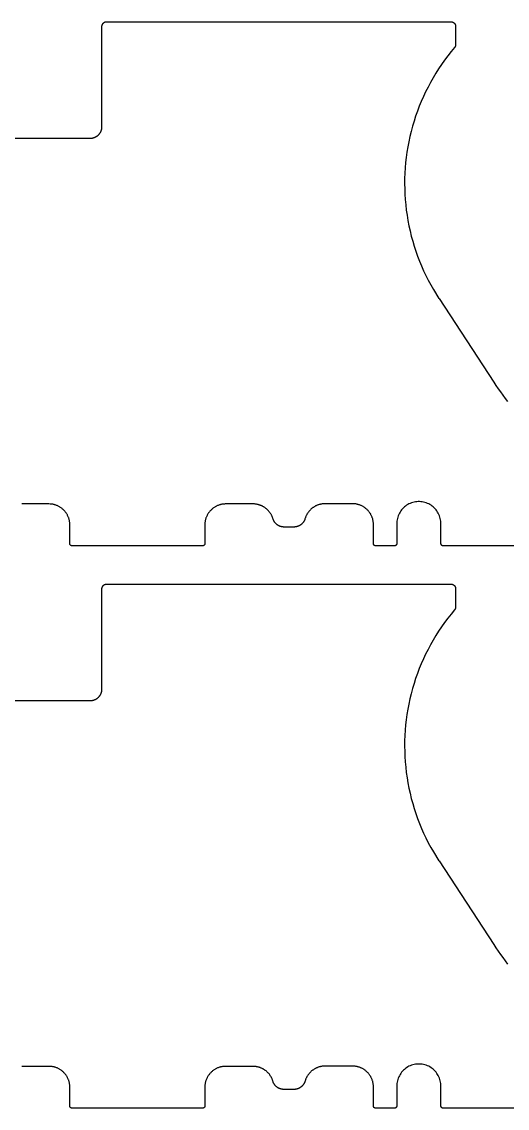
# Model space of a CAD drawing. Extents: x 15 to 3256, y 15 to 486.
# Drawn here: x 995.1 to 1203.8, y 19.3 to 485.7 of the extents above; entities that cross this region are included whole.
import ezdxf

# ---------------------------------------------------------------- set-up
doc = ezdxf.new("R2010")
doc.units = 0

msp = doc.modelspace()

# ---------------------------------------------------------------- linework, layer by layer
at = {"layer": 'Layer 0', "color": 1}
for p, q in [((1031.599976, 485.700012), (1179.599976, 485.700012)), ((1029.599976, 440.700012), (1029.599976, 483.700012)), ((1181.599976, 483.700012), (1181.599976, 475.899994)), ((982.600037, 435.700012), (1024.599976, 435.700012)), ((1174.5, 366.899994), (1198, 331)), ((1006.799988, 278.700012), (995.100037, 278.700012)), ((1094.5, 278.700012), (1082.800049, 278.700012)), ((1137.300049, 278.800018), (1125.599976, 278.800018)), ((1015.799988, 261.700012), (1015.799988, 269.700012)), ((1073.800049, 269.700012), (1073.800049, 261.700012)), ((1112.099976, 268.800018), (1107.800049, 268.800018)), ((1146.300049, 261.700012), (1146.300049, 269.800018)), ((1156.300049, 270.200012), (1156.300049, 261.700012)), ((1175.300049, 261.700012), (1175.300049, 270.200012)), ((1072.800049, 260.700012), (1016.799988, 260.700012)), ((1155.300049, 260.700012), (1147.300049, 260.700012)), ((1262.800049, 260.700012), (1176.300049, 260.700012)), ((1031.599976, 244.300003), (1179.599976, 244.300003)), ((1029.599976, 199.300003), (1029.599976, 242.300003)), ((1181.599976, 242.300003), (1181.599976, 234.5)), ((982.600037, 194.300003), (1024.599976, 194.300003)), ((1174.5, 125.5), (1198, 89.599998)), ((1137.300049, 37.400002), (1125.599976, 37.400002)), ((1006.799988, 37.299999), (995.100037, 37.299999)), ((1094.5, 37.299999), (1082.800049, 37.299999)), ((1015.799988, 20.300001), (1015.799988, 28.300001)), ((1073.800049, 28.300001), (1073.800049, 20.300001)), ((1146.300049, 20.300001), (1146.300049, 28.4)), ((1156.300049, 28.800001), (1156.300049, 20.300001)), ((1175.300049, 20.300001), (1175.300049, 28.800001)), ((1112.099976, 27.4), (1107.800049, 27.4)), ((1072.800049, 19.300001), (1016.799988, 19.300001)), ((1155.300049, 19.300001), (1147.300049, 19.300001)), ((1262.800049, 19.300001), (1176.300049, 19.300001))]:
    msp.add_line(p, q, dxfattribs=at)
for points in [[(1029.599976, 483.700012), (1029.600952, 483.761597), (1029.60376, 483.82312), (1029.608521, 483.884552), (1029.615112, 483.945801), (1029.623657, 484.006805), (1029.634033, 484.067505), (1029.64624, 484.127869), (1029.6604, 484.187836), (1029.67627, 484.247345), (1029.694092, 484.306305), (1029.713623, 484.364716), (1029.734985, 484.422485), (1029.758179, 484.479584), (1029.783081, 484.535919), (1029.809692, 484.591492), (1029.837891, 484.64621), (1029.86792, 484.700012), (1029.899536, 484.752869), (1029.932739, 484.804749), (1029.967529, 484.85556), (1030.003906, 484.905273), (1030.04187, 484.953857), (1030.081177, 485.001251), (1030.121948, 485.047394), (1030.164185, 485.092285), (1030.207764, 485.135834), (1030.252563, 485.17804), (1030.298706, 485.218811), (1030.346069, 485.258179), (1030.394653, 485.296051), (1030.444458, 485.332397), (1030.495239, 485.367218), (1030.547119, 485.400452), (1030.599976, 485.432068), (1030.653809, 485.462036), (1030.708496, 485.490326), (1030.764038, 485.516937), (1030.820435, 485.541809), (1030.877441, 485.564941), (1030.935303, 485.586334), (1030.993652, 485.605896), (1031.052612, 485.623657), (1031.112183, 485.639618), (1031.172119, 485.653717), (1031.232422, 485.665955), (1031.293213, 485.676331), (1031.354248, 485.684845), (1031.415405, 485.691467), (1031.476807, 485.696228), (1031.599976, 485.700012)], [(1179.599976, 485.700012), (1179.661499, 485.699066), (1179.723022, 485.696228), (1179.784424, 485.691498), (1179.845581, 485.684875), (1179.906616, 485.676361), (1179.967285, 485.666016), (1180.027588, 485.653778), (1180.087524, 485.639679), (1180.146973, 485.623749), (1180.205933, 485.606018), (1180.264282, 485.586456), (1180.322021, 485.565125), (1180.379028, 485.542023), (1180.435425, 485.517181), (1180.490967, 485.490601), (1180.545654, 485.462341), (1180.599365, 485.432404), (1180.652222, 485.400818), (1180.704102, 485.367645), (1180.754883, 485.332855), (1180.804565, 485.296539), (1180.853149, 485.258728), (1180.900513, 485.219421), (1180.946655, 485.17868), (1180.991577, 485.136536), (1181.035034, 485.093018), (1181.077271, 485.048187), (1181.118042, 485.002075), (1181.157471, 484.954742), (1181.195313, 484.906219), (1181.231689, 484.856567), (1181.266479, 484.805786), (1181.299683, 484.753998), (1181.331299, 484.701172), (1181.361328, 484.64743), (1181.389648, 484.592773), (1181.41626, 484.537262), (1181.441162, 484.480957), (1181.464355, 484.42392), (1181.485718, 484.366211), (1181.505371, 484.307861), (1181.523193, 484.248932), (1181.539185, 484.189484), (1181.553345, 484.129578), (1181.565552, 484.069244), (1181.57605, 484.008575), (1181.584595, 483.947632), (1181.591309, 483.886444), (1181.596069, 483.825073), (1181.599976, 483.702026)], [(1181.599976, 475.902008), (1181.599854, 475.873962), (1181.599243, 475.845917), (1181.598267, 475.817902), (1181.596924, 475.789886), (1181.595215, 475.761902), (1181.593018, 475.733948), (1181.590576, 475.705994), (1181.587646, 475.678131), (1181.584351, 475.650269), (1181.580566, 475.622467), (1181.576538, 475.594727), (1181.572021, 475.567047), (1181.567261, 475.539429), (1181.562012, 475.511871), (1181.556274, 475.484406), (1181.550293, 475.457001), (1181.543945, 475.429718), (1181.537109, 475.402496), (1181.529907, 475.375397), (1181.522461, 475.348389), (1181.514526, 475.321472), (1181.506226, 475.294678), (1181.497559, 475.268036), (1181.488403, 475.241486), (1181.479004, 475.215057), (1181.469238, 475.188782), (1181.459106, 475.162659), (1181.448608, 475.136658), (1181.437744, 475.110809), (1181.426392, 475.085114), (1181.414795, 475.059601), (1181.402832, 475.03421), (1181.390503, 475.009033), (1181.37793, 474.984009), (1181.364868, 474.959167), (1181.351563, 474.934509), (1181.337769, 474.910065), (1181.32373, 474.885773), (1181.309326, 474.861725), (1181.294678, 474.83786), (1181.279541, 474.814209), (1181.26416, 474.790741), (1181.248413, 474.767517), (1181.232422, 474.744537), (1181.216064, 474.721741), (1181.199341, 474.699188), (1181.182373, 474.67691), (1181.165039, 474.654816), (1181.147461, 474.632996), (1181.111328, 474.590118)], [(1181.099976, 474.600037), (1179.652344, 472.852386), (1178.249146, 471.068817), (1176.891357, 469.250427), (1175.579834, 467.398407), (1174.315308, 465.513916), (1173.098877, 463.598145), (1171.93103, 461.652313), (1170.8125, 459.677673), (1169.744263, 457.675476), (1168.726685, 455.646973), (1167.760742, 453.593475), (1166.84668, 451.516296), (1165.985352, 449.416718), (1165.177246, 447.296112), (1164.422852, 445.155792), (1163.722534, 442.997131), (1163.077026, 440.821533), (1162.48645, 438.630341), (1161.951294, 436.424957), (1161.471924, 434.206787), (1161.048584, 431.977234), (1160.681519, 429.737732), (1160.371094, 427.489685), (1160.117432, 425.234497), (1159.920776, 422.973663), (1159.781006, 420.708588), (1159.698486, 418.440704), (1159.673096, 416.171478), (1159.704956, 413.902313), (1159.793945, 411.634674), (1159.940186, 409.369995), (1160.143311, 407.109741), (1160.403442, 404.855316), (1160.720337, 402.608154), (1161.093628, 400.36972), (1161.523315, 398.141388), (1162.009033, 395.924591), (1162.550537, 393.720734), (1163.147339, 391.531219), (1163.799194, 389.357483), (1164.505493, 387.200836), (1165.266113, 385.062683), (1166.080322, 382.944397), (1166.947632, 380.84729), (1167.867554, 378.772705), (1168.839355, 376.721985), (1169.862671, 374.696381), (1170.936768, 372.697235), (1172.060791, 370.7258), (1174.456055, 366.871155)], [(1024.599976, 435.700012), (1024.754028, 435.702393), (1024.907959, 435.709503), (1025.061646, 435.721375), (1025.214844, 435.737946), (1025.367432, 435.759247), (1025.519287, 435.785248), (1025.670288, 435.815918), (1025.820313, 435.851227), (1025.969116, 435.891113), (1026.116699, 435.935608), (1026.262695, 435.984589), (1026.407227, 436.038086), (1026.550049, 436.095978), (1026.69104, 436.158264), (1026.829956, 436.224854), (1026.966797, 436.295685), (1027.10144, 436.370728), (1027.233643, 436.44986), (1027.363281, 436.53302), (1027.490479, 436.620148), (1027.614746, 436.711182), (1027.736206, 436.805969), (1027.854736, 436.904449), (1027.970215, 437.006561), (1028.082397, 437.112152), (1028.191284, 437.221161), (1028.296753, 437.333496), (1028.398804, 437.449005), (1028.497192, 437.567596), (1028.591797, 437.689178), (1028.682739, 437.813629), (1028.769653, 437.940796), (1028.852783, 438.070587), (1028.931763, 438.202911), (1029.006592, 438.337555), (1029.077393, 438.474487), (1029.143799, 438.613495), (1029.205933, 438.754517), (1029.263672, 438.897369), (1029.317017, 439.041931), (1029.365845, 439.18808), (1029.410156, 439.335663), (1029.449951, 439.484528), (1029.485107, 439.634552), (1029.515625, 439.785614), (1029.541504, 439.9375), (1029.562622, 440.090149), (1029.579102, 440.243347), (1029.590698, 440.397003), (1029.599976, 440.705017)], [(1198, 331), (1198.94812, 329.576538), (1199.912231, 328.163788), (1200.891968, 326.761871), (1201.887329, 325.371033), (1202.898193, 323.991394), (1203.924316, 322.623138)], [(1015.799988, 269.709015), (1015.795471, 269.985992), (1015.78241, 270.262695), (1015.760803, 270.538849), (1015.730774, 270.81424), (1015.6922, 271.088562), (1015.645264, 271.361572), (1015.589966, 271.632996), (1015.526306, 271.902588), (1015.454407, 272.170105), (1015.374268, 272.435272), (1015.286011, 272.697876), (1015.189758, 272.957611), (1015.08551, 273.214264), (1014.97345, 273.46759), (1014.853638, 273.717346), (1014.726196, 273.963287), (1014.591187, 274.2052), (1014.448853, 274.442841), (1014.299316, 274.675995), (1014.142578, 274.904449), (1013.978943, 275.12796), (1013.808533, 275.346313), (1013.631409, 275.559326), (1013.447876, 275.766785), (1013.257996, 275.968506), (1013.062012, 276.164276), (1012.860107, 276.353943), (1012.652466, 276.537292), (1012.43927, 276.714172), (1012.220764, 276.884399), (1011.99707, 277.047821), (1011.768494, 277.204285), (1011.535156, 277.353638), (1011.297363, 277.495728), (1011.055359, 277.630463), (1010.809265, 277.75766), (1010.559387, 277.877228), (1010.305969, 277.989044), (1010.049194, 278.093018), (1009.789368, 278.189056), (1009.526672, 278.277039), (1009.261414, 278.356873), (1008.993835, 278.428528), (1008.724182, 278.491913), (1008.452698, 278.546967), (1008.179626, 278.593628), (1007.905273, 278.631897), (1007.629883, 278.661682), (1007.353699, 278.682953), (1006.799988, 278.700012)], [(1082.800049, 278.700012), (1082.522949, 278.69574), (1082.245972, 278.682953), (1081.969604, 278.661621), (1081.694092, 278.631805), (1081.419556, 278.593506), (1081.14624, 278.546783), (1080.874634, 278.491638), (1080.604858, 278.428192), (1080.337036, 278.356445), (1080.071655, 278.276489), (1079.808838, 278.188385), (1079.548828, 278.092255), (1079.291992, 277.988159), (1079.038452, 277.87619), (1078.788452, 277.75647), (1078.542236, 277.62912), (1078.300049, 277.494232), (1078.062134, 277.351959), (1077.828735, 277.202423), (1077.600098, 277.045776), (1077.376343, 276.882172), (1077.157715, 276.711731), (1076.944458, 276.534668), (1076.736816, 276.351105), (1076.53479, 276.161224), (1076.338867, 275.96521), (1076.148926, 275.763275), (1075.965454, 275.555573), (1075.78833, 275.342316), (1075.61792, 275.123718), (1075.454224, 274.899994), (1075.297607, 274.671295), (1075.148071, 274.437897), (1075.005859, 274.200012), (1074.870972, 273.957855), (1074.74353, 273.71167), (1074.623901, 273.46167), (1074.511963, 273.208099), (1074.407837, 272.951202), (1074.311646, 272.691223), (1074.223633, 272.428406), (1074.143677, 272.162994), (1074.071899, 271.895233), (1074.008423, 271.625427), (1073.953247, 271.35376), (1073.906616, 271.080536), (1073.868286, 270.80603), (1073.838501, 270.530426), (1073.817139, 270.254059), (1073.800049, 269.700012)], [(1103.099976, 272.400024), (1103.030273, 272.612762), (1102.955322, 272.823669), (1102.875122, 273.032684), (1102.789795, 273.239624), (1102.699341, 273.444397), (1102.603882, 273.646851), (1102.503296, 273.846863), (1102.397827, 274.044342), (1102.287598, 274.239136), (1102.172485, 274.431122), (1102.052612, 274.620178), (1101.928101, 274.806213), (1101.79895, 274.989105), (1101.665405, 275.168701), (1101.527344, 275.344971), (1101.38501, 275.517731), (1101.238403, 275.68692), (1101.087769, 275.852386), (1100.932861, 276.014099), (1100.77417, 276.171875), (1100.61145, 276.325684), (1100.445068, 276.475403), (1100.275024, 276.620941), (1100.101318, 276.762238), (1099.924194, 276.899139), (1099.743774, 277.031616), (1099.560059, 277.159576), (1099.373291, 277.282928), (1099.183472, 277.401611), (1098.990845, 277.515533), (1098.79541, 277.624634), (1098.59729, 277.728851), (1098.396606, 277.828125), (1098.193604, 277.922394), (1097.988281, 278.011566), (1097.780762, 278.095642), (1097.571289, 278.1745), (1097.359863, 278.248169), (1097.146729, 278.316559), (1096.931885, 278.379608), (1096.715698, 278.437317), (1096.498047, 278.489655), (1096.279175, 278.53656), (1096.059082, 278.578003), (1095.838257, 278.613983), (1095.616455, 278.64447), (1095.393921, 278.669434), (1095.171021, 278.688873), (1094.94751, 278.702759), (1094.5, 278.713867)], [(1125.599976, 278.799988), (1125.372559, 278.799652), (1125.145386, 278.793549), (1124.918335, 278.781738), (1124.69165, 278.764191), (1124.465454, 278.740906), (1124.23999, 278.711914), (1124.015259, 278.677246), (1123.791504, 278.636902), (1123.568848, 278.590942), (1123.347412, 278.539368), (1123.127319, 278.482208), (1122.908813, 278.419495), (1122.691895, 278.351288), (1122.476807, 278.277649), (1122.263672, 278.198578), (1122.05249, 278.114166), (1121.843628, 278.024414), (1121.637085, 277.929443), (1121.432983, 277.829285), (1121.231445, 277.723999), (1121.032715, 277.613647), (1120.83667, 277.498322), (1120.643799, 277.378082), (1120.453857, 277.252991), (1120.267212, 277.123169), (1120.083984, 276.988647), (1119.904053, 276.849548), (1119.727783, 276.705963), (1119.555298, 276.557983), (1119.386475, 276.40567), (1119.221558, 276.249146), (1119.060669, 276.088501), (1118.903809, 275.923828), (1118.751343, 275.75528), (1118.603027, 275.582916), (1118.459106, 275.40686), (1118.319824, 275.227234), (1118.184937, 275.044128), (1118.05481, 274.857697), (1117.929443, 274.66803), (1117.80896, 274.475281), (1117.693237, 274.27951), (1117.582642, 274.080902), (1117.477051, 273.879547), (1117.376587, 273.675598), (1117.28125, 273.469177), (1117.191162, 273.260406), (1117.106445, 273.049438), (1117.0271, 272.836395), (1116.884521, 272.404663)], [(1146.300049, 269.809021), (1146.295532, 270.085999), (1146.282471, 270.362701), (1146.260864, 270.638855), (1146.230835, 270.914246), (1146.192261, 271.188568), (1146.145386, 271.461578), (1146.089966, 271.733002), (1146.026367, 272.002594), (1145.954468, 272.270111), (1145.87439, 272.535278), (1145.786133, 272.797882), (1145.689819, 273.057617), (1145.585571, 273.31427), (1145.473511, 273.567596), (1145.353638, 273.817352), (1145.226196, 274.063293), (1145.091309, 274.305206), (1144.948975, 274.542847), (1144.799316, 274.776001), (1144.6427, 275.004456), (1144.479004, 275.227966), (1144.308594, 275.44632), (1144.13147, 275.659332), (1143.947876, 275.866791), (1143.758057, 276.068512), (1143.562134, 276.264282), (1143.360229, 276.453949), (1143.152588, 276.637299), (1142.939331, 276.814178), (1142.720825, 276.984406), (1142.49707, 277.147827), (1142.268555, 277.304291), (1142.035278, 277.453644), (1141.797485, 277.595734), (1141.55542, 277.730469), (1141.309326, 277.857666), (1141.059448, 277.977234), (1140.80603, 278.08905), (1140.549194, 278.193024), (1140.289429, 278.289063), (1140.026733, 278.377045), (1139.761475, 278.456879), (1139.493896, 278.528534), (1139.224243, 278.591919), (1138.952759, 278.646973), (1138.679688, 278.693634), (1138.405396, 278.731903), (1138.129883, 278.761688), (1137.85376, 278.782959), (1137.300049, 278.800018)], [(1175.300049, 270.209503), (1175.281494, 270.794128), (1175.226929, 271.376495), (1175.136597, 271.954407), (1175.010986, 272.525665), (1174.850342, 273.088104), (1174.655518, 273.639618), (1174.427002, 274.17807), (1174.165894, 274.701447), (1173.873047, 275.207764), (1173.549561, 275.695099), (1173.196655, 276.161591), (1172.815796, 276.605469), (1172.408203, 277.025085), (1171.975708, 277.418823), (1171.519775, 277.785217), (1171.042114, 278.122833), (1170.544556, 278.43042), (1170.029053, 278.706787), (1169.497559, 278.950928), (1168.952026, 279.161896), (1168.394531, 279.338867), (1167.827148, 279.481232), (1167.252075, 279.588379), (1166.671631, 279.659943), (1166.087769, 279.695648), (1165.502808, 279.695374), (1164.919067, 279.659088), (1164.338623, 279.586914), (1163.763672, 279.479187), (1163.196533, 279.336273), (1162.63916, 279.158752), (1162.093872, 278.947235), (1161.5625, 278.702576), (1161.047363, 278.425659), (1160.550049, 278.117584), (1160.072754, 277.77948), (1159.617188, 277.412659), (1159.185059, 277.018494), (1158.777954, 276.59848), (1158.397461, 276.154205), (1158.045166, 275.687347), (1157.722168, 275.199707), (1157.429688, 274.693085), (1157.169067, 274.169464), (1156.941162, 273.630768), (1156.746826, 273.079071), (1156.586792, 272.516479), (1156.46167, 271.945099), (1156.37207, 271.367096), (1156.300049, 270.200012)], [(1107.800049, 268.799988), (1107.675903, 268.804016), (1107.55188, 268.811127), (1107.427979, 268.82132), (1107.304443, 268.834595), (1107.181274, 268.850922), (1107.058594, 268.8703), (1106.936401, 268.8927), (1106.814819, 268.918152), (1106.693848, 268.946625), (1106.57373, 268.978088), (1106.454346, 269.012512), (1106.335815, 269.049896), (1106.218384, 269.09024), (1106.101807, 269.133453), (1105.98645, 269.179565), (1105.872314, 269.228516), (1105.759399, 269.280304), (1105.647827, 269.334869), (1105.537598, 269.392212), (1105.428833, 269.45224), (1105.321533, 269.514984), (1105.215942, 269.580353), (1105.111938, 269.648315), (1105.009644, 269.718872), (1104.90918, 269.791931), (1104.810547, 269.867462), (1104.713745, 269.945404), (1104.619019, 270.025757), (1104.526245, 270.108429), (1104.435669, 270.193359), (1104.347046, 270.280548), (1104.260742, 270.369873), (1104.176636, 270.461334), (1104.094849, 270.554871), (1104.015503, 270.650391), (1103.938477, 270.747864), (1103.86377, 270.847198), (1103.791748, 270.948364), (1103.722168, 271.0513), (1103.655151, 271.155945), (1103.59082, 271.262207), (1103.529053, 271.370026), (1103.470093, 271.47937), (1103.413818, 271.590118), (1103.360229, 271.70224), (1103.30957, 271.815674), (1103.261719, 271.930298), (1103.216675, 272.046112), (1103.174561, 272.162964), (1103.099121, 272.399719)], [(1116.900024, 272.400024), (1116.863159, 272.279358), (1116.823242, 272.159668), (1116.780396, 272.041016), (1116.734497, 271.923462), (1116.685669, 271.807129), (1116.633911, 271.692047), (1116.579224, 271.578308), (1116.521729, 271.466003), (1116.461426, 271.355164), (1116.398438, 271.24588), (1116.332642, 271.138245), (1116.264038, 271.032288), (1116.192871, 270.928101), (1116.119141, 270.825745), (1116.042847, 270.725281), (1115.963989, 270.62677), (1115.88269, 270.530273), (1115.79895, 270.435883), (1115.712891, 270.343597), (1115.624512, 270.25354), (1115.533936, 270.165741), (1115.441162, 270.080231), (1115.346191, 269.997131), (1115.249268, 269.916412), (1115.150269, 269.838196), (1115.049316, 269.762482), (1114.946411, 269.689362), (1114.841797, 269.618835), (1114.735474, 269.550995), (1114.627441, 269.48584), (1114.5177, 269.423431), (1114.406494, 269.363831), (1114.293823, 269.307037), (1114.17981, 269.253113), (1114.064453, 269.202087), (1113.947754, 269.153961), (1113.829956, 269.108826), (1113.71106, 269.066681), (1113.591064, 269.027527), (1113.470215, 268.991425), (1113.348389, 268.958374), (1113.22583, 268.928436), (1113.102539, 268.90155), (1112.978638, 268.877838), (1112.854126, 268.857208), (1112.729248, 268.839752), (1112.603882, 268.82547), (1112.478149, 268.814331), (1112.352173, 268.806396), (1112.099976, 268.800018)], [(1016.799988, 260.700012), (1016.769165, 260.7005), (1016.738403, 260.701904), (1016.707703, 260.704285), (1016.677124, 260.707581), (1016.646606, 260.711853), (1016.616211, 260.717041), (1016.58606, 260.723175), (1016.556091, 260.730225), (1016.526306, 260.73819), (1016.496826, 260.74707), (1016.467651, 260.756866), (1016.438721, 260.767548), (1016.410217, 260.779114), (1016.382019, 260.791534), (1016.354248, 260.80484), (1016.326904, 260.819), (1016.299988, 260.833984), (1016.27356, 260.849792), (1016.24762, 260.866425), (1016.222229, 260.88382), (1016.197327, 260.902008), (1016.173035, 260.920929), (1016.149353, 260.940613), (1016.126282, 260.960999), (1016.103882, 260.982086), (1016.082092, 261.003876), (1016.060974, 261.026306), (1016.040588, 261.049408), (1016.020935, 261.07309), (1016.001953, 261.097382), (1015.983765, 261.122223), (1015.96637, 261.147644), (1015.949768, 261.173584), (1015.93396, 261.200012), (1015.919006, 261.226929), (1015.904846, 261.254272), (1015.891541, 261.282043), (1015.879089, 261.310211), (1015.867493, 261.338776), (1015.856812, 261.367645), (1015.847046, 261.396851), (1015.838135, 261.426361), (1015.8302, 261.456085), (1015.82312, 261.486084), (1015.817017, 261.516266), (1015.811829, 261.546631), (1015.807556, 261.577118), (1015.80426, 261.607758), (1015.80188, 261.638458), (1015.799988, 261.700012)], [(1073.800049, 261.701019), (1073.799561, 261.670197), (1073.798218, 261.639404), (1073.795898, 261.608673), (1073.792603, 261.578033), (1073.78833, 261.547516), (1073.783203, 261.517151), (1073.7771, 261.486938), (1073.77002, 261.456909), (1073.762085, 261.427155), (1073.753296, 261.397644), (1073.743408, 261.368408), (1073.732788, 261.339478), (1073.721191, 261.310913), (1073.708862, 261.282715), (1073.695557, 261.254913), (1073.681396, 261.227539), (1073.666382, 261.200592), (1073.650635, 261.174133), (1073.634033, 261.148163), (1073.616577, 261.122742), (1073.598389, 261.097839), (1073.579468, 261.073547), (1073.559814, 261.049805), (1073.539429, 261.026703), (1073.518311, 261.004242), (1073.496582, 260.982452), (1073.474121, 260.961334), (1073.45105, 260.940918), (1073.427368, 260.921204), (1073.402954, 260.902252), (1073.378174, 260.884033), (1073.352783, 260.866608), (1073.326782, 260.849976), (1073.300293, 260.834167), (1073.273438, 260.819153), (1073.246094, 260.804993), (1073.218262, 260.791656), (1073.190063, 260.779205), (1073.161499, 260.767639), (1073.132568, 260.756927), (1073.103394, 260.747131), (1073.073853, 260.73822), (1073.044067, 260.730255), (1073.01416, 260.723206), (1072.983887, 260.717072), (1072.953491, 260.711853), (1072.922974, 260.707611), (1072.892334, 260.704285), (1072.861694, 260.701904), (1072.800049, 260.700012)], [(1147.300049, 260.700012), (1147.269287, 260.7005), (1147.238525, 260.701904), (1147.207764, 260.704285), (1147.177124, 260.707581), (1147.146606, 260.711853), (1147.116333, 260.717041), (1147.08606, 260.723175), (1147.056152, 260.730225), (1147.026367, 260.73819), (1146.996948, 260.74707), (1146.967651, 260.756866), (1146.938843, 260.767548), (1146.910278, 260.779114), (1146.88208, 260.791534), (1146.85437, 260.80484), (1146.826904, 260.819), (1146.800049, 260.833984), (1146.77356, 260.849792), (1146.747681, 260.866425), (1146.72229, 260.88382), (1146.697388, 260.902008), (1146.673096, 260.920929), (1146.649414, 260.940613), (1146.626343, 260.960999), (1146.603882, 260.982086), (1146.582153, 261.003876), (1146.561035, 261.026306), (1146.540649, 261.049408), (1146.520996, 261.07309), (1146.502075, 261.097382), (1146.483887, 261.122223), (1146.466431, 261.147644), (1146.449829, 261.173584), (1146.434082, 261.200012), (1146.419067, 261.226929), (1146.404907, 261.254272), (1146.391602, 261.282043), (1146.37915, 261.310211), (1146.367554, 261.338776), (1146.356934, 261.367645), (1146.347168, 261.396851), (1146.338257, 261.426361), (1146.3302, 261.456085), (1146.323242, 261.486084), (1146.317017, 261.516266), (1146.31189, 261.546631), (1146.307617, 261.577118), (1146.304321, 261.607758), (1146.302002, 261.638458), (1146.300049, 261.700012)], [(1156.300049, 261.701019), (1156.299561, 261.670197), (1156.298218, 261.639404), (1156.295898, 261.608673), (1156.292603, 261.578033), (1156.28833, 261.547516), (1156.283203, 261.517151), (1156.2771, 261.486938), (1156.27002, 261.456909), (1156.262085, 261.427155), (1156.253296, 261.397644), (1156.243408, 261.368408), (1156.232788, 261.339478), (1156.221191, 261.310913), (1156.208862, 261.282715), (1156.195557, 261.254913), (1156.181396, 261.227539), (1156.166382, 261.200592), (1156.150635, 261.174133), (1156.134033, 261.148163), (1156.116577, 261.122742), (1156.098389, 261.097839), (1156.079468, 261.073547), (1156.059814, 261.049805), (1156.039429, 261.026703), (1156.018311, 261.004242), (1155.996582, 260.982452), (1155.974121, 260.961334), (1155.95105, 260.940918), (1155.927368, 260.921204), (1155.902954, 260.902252), (1155.878174, 260.884033), (1155.852783, 260.866608), (1155.826782, 260.849976), (1155.800293, 260.834167), (1155.773438, 260.819153), (1155.746094, 260.804993), (1155.718262, 260.791656), (1155.690063, 260.779205), (1155.661499, 260.767639), (1155.632568, 260.756927), (1155.603394, 260.747131), (1155.573853, 260.73822), (1155.544067, 260.730255), (1155.51416, 260.723206), (1155.483887, 260.717072), (1155.453491, 260.711853), (1155.422974, 260.707611), (1155.392334, 260.704285), (1155.361694, 260.701904), (1155.300049, 260.700012)], [(1176.300049, 260.700012), (1176.269287, 260.7005), (1176.238525, 260.701904), (1176.207764, 260.704285), (1176.177124, 260.707581), (1176.146606, 260.711853), (1176.116333, 260.717041), (1176.08606, 260.723175), (1176.056152, 260.730225), (1176.026367, 260.73819), (1175.996948, 260.74707), (1175.967651, 260.756866), (1175.938843, 260.767548), (1175.910278, 260.779114), (1175.88208, 260.791534), (1175.85437, 260.80484), (1175.826904, 260.819), (1175.800049, 260.833984), (1175.77356, 260.849792), (1175.747681, 260.866425), (1175.72229, 260.88382), (1175.697388, 260.902008), (1175.673096, 260.920929), (1175.649414, 260.940613), (1175.626343, 260.960999), (1175.603882, 260.982086), (1175.582153, 261.003876), (1175.561035, 261.026306), (1175.540649, 261.049408), (1175.520996, 261.07309), (1175.502075, 261.097382), (1175.483887, 261.122223), (1175.466431, 261.147644), (1175.449829, 261.173584), (1175.434082, 261.200012), (1175.419067, 261.226929), (1175.404907, 261.254272), (1175.391602, 261.282043), (1175.37915, 261.310211), (1175.367554, 261.338776), (1175.356934, 261.367645), (1175.347168, 261.396851), (1175.338257, 261.426361), (1175.3302, 261.456085), (1175.323242, 261.486084), (1175.317017, 261.516266), (1175.31189, 261.546631), (1175.307617, 261.577118), (1175.304321, 261.607758), (1175.302002, 261.638458), (1175.300049, 261.700012)], [(1029.599976, 242.300003), (1029.600952, 242.361588), (1029.60376, 242.423126), (1029.608521, 242.484543), (1029.615112, 242.545776), (1029.623657, 242.606781), (1029.634033, 242.667496), (1029.64624, 242.727875), (1029.6604, 242.787827), (1029.67627, 242.847321), (1029.694092, 242.906311), (1029.713623, 242.964706), (1029.734985, 243.022491), (1029.758179, 243.079575), (1029.783081, 243.135925), (1029.809692, 243.191483), (1029.837891, 243.246185), (1029.86792, 243.300003), (1029.899536, 243.352859), (1029.932739, 243.404724), (1029.967529, 243.455551), (1030.003906, 243.505264), (1030.04187, 243.553848), (1030.081177, 243.601242), (1030.121948, 243.647385), (1030.164185, 243.692276), (1030.207764, 243.735825), (1030.252563, 243.778015), (1030.298706, 243.818817), (1030.346069, 243.85817), (1030.394653, 243.896042), (1030.444458, 243.932388), (1030.495239, 243.967209), (1030.547119, 244.000443), (1030.599976, 244.032059), (1030.653809, 244.062027), (1030.708496, 244.090332), (1030.764038, 244.116928), (1030.820435, 244.141815), (1030.877441, 244.164948), (1030.935303, 244.18631), (1030.993652, 244.205887), (1031.052612, 244.223648), (1031.112183, 244.239594), (1031.172119, 244.253693), (1031.232422, 244.265945), (1031.293213, 244.276337), (1031.354248, 244.284836), (1031.415405, 244.291473), (1031.476807, 244.296204), (1031.599976, 244.300003)], [(1179.599976, 244.300003), (1179.661499, 244.299057), (1179.723022, 244.296219), (1179.784424, 244.291489), (1179.845581, 244.284866), (1179.906616, 244.276367), (1179.967285, 244.265991), (1180.027588, 244.253754), (1180.087524, 244.23967), (1180.146973, 244.223755), (1180.205933, 244.206009), (1180.264282, 244.186462), (1180.322021, 244.165115), (1180.379028, 244.142014), (1180.435425, 244.117157), (1180.490967, 244.090591), (1180.545654, 244.062317), (1180.599365, 244.032394), (1180.652222, 244.000809), (1180.704102, 243.967621), (1180.754883, 243.932846), (1180.804565, 243.89653), (1180.853149, 243.858704), (1180.900513, 243.819397), (1180.946655, 243.778656), (1180.991577, 243.736511), (1181.035034, 243.693008), (1181.077271, 243.648178), (1181.118042, 243.602066), (1181.157471, 243.554733), (1181.195313, 243.50621), (1181.231689, 243.456543), (1181.266479, 243.405777), (1181.299683, 243.353973), (1181.331299, 243.301163), (1181.361328, 243.247406), (1181.389648, 243.192749), (1181.41626, 243.137238), (1181.441162, 243.080948), (1181.464355, 243.023911), (1181.485718, 242.966187), (1181.505371, 242.907837), (1181.523193, 242.848907), (1181.539185, 242.789459), (1181.553345, 242.729553), (1181.565552, 242.669235), (1181.57605, 242.608566), (1181.584595, 242.547607), (1181.591309, 242.48642), (1181.596069, 242.425049), (1181.599976, 242.302002)], [(1181.099976, 233.200058), (1179.652344, 231.452408), (1178.249146, 229.668839), (1176.891357, 227.850464), (1175.579834, 225.998444), (1174.315308, 224.113937), (1173.098877, 222.198181), (1171.93103, 220.25235), (1170.8125, 218.27771), (1169.744263, 216.275513), (1168.726685, 214.247025), (1167.760742, 212.193527), (1166.84668, 210.116333), (1165.985352, 208.016754), (1165.177246, 205.896133), (1164.422852, 203.755829), (1163.722534, 201.597183), (1163.077026, 199.42157), (1162.48645, 197.230377), (1161.951294, 195.024994), (1161.471924, 192.806824), (1161.048584, 190.577271), (1160.681519, 188.337753), (1160.371094, 186.089706), (1160.117432, 183.834549), (1159.920776, 181.573715), (1159.781006, 179.308624), (1159.698486, 177.040756), (1159.673096, 174.771515), (1159.704956, 172.50235), (1159.793945, 170.234711), (1159.940186, 167.970047), (1160.143311, 165.709778), (1160.403442, 163.455353), (1160.720337, 161.208191), (1161.093628, 158.969742), (1161.523315, 156.741409), (1162.009033, 154.524612), (1162.550537, 152.32077), (1163.147339, 150.131271), (1163.799194, 147.95752), (1164.505493, 145.800873), (1165.266113, 143.66272), (1166.080322, 141.544418), (1166.947632, 139.447327), (1167.867554, 137.372742), (1168.839355, 135.322006), (1169.862671, 133.296432), (1170.936768, 131.297287), (1172.060791, 129.325851), (1174.456055, 125.471184)], [(1181.599976, 234.501999), (1181.599854, 234.473953), (1181.599243, 234.445923), (1181.598267, 234.417892), (1181.596924, 234.389877), (1181.595215, 234.361893), (1181.593018, 234.333939), (1181.590576, 234.306), (1181.587646, 234.278107), (1181.584351, 234.250259), (1181.580566, 234.222473), (1181.576538, 234.194717), (1181.572021, 234.167038), (1181.567261, 234.13942), (1181.562012, 234.111877), (1181.556274, 234.084396), (1181.550293, 234.057007), (1181.543945, 234.029709), (1181.537109, 234.002502), (1181.529907, 233.975388), (1181.522461, 233.94838), (1181.514526, 233.921478), (1181.506226, 233.894699), (1181.497559, 233.868027), (1181.488403, 233.841492), (1181.479004, 233.815063), (1181.469238, 233.788788), (1181.459106, 233.76265), (1181.448608, 233.736664), (1181.437744, 233.710815), (1181.426392, 233.68512), (1181.414795, 233.659592), (1181.402832, 233.634232), (1181.390503, 233.609039), (1181.37793, 233.584015), (1181.364868, 233.559189), (1181.351563, 233.534531), (1181.337769, 233.510071), (1181.32373, 233.485794), (1181.309326, 233.461731), (1181.294678, 233.437866), (1181.279541, 233.4142), (1181.26416, 233.390762), (1181.248413, 233.367538), (1181.232422, 233.344528), (1181.216064, 233.321762), (1181.199341, 233.29921), (1181.182373, 233.276901), (1181.165039, 233.254837), (1181.147461, 233.233017), (1181.111328, 233.190125)], [(1024.599976, 194.300003), (1024.754028, 194.302383), (1024.907959, 194.309494), (1025.061646, 194.321365), (1025.214844, 194.337952), (1025.367432, 194.359253), (1025.519287, 194.385239), (1025.670288, 194.415909), (1025.820313, 194.451202), (1025.969116, 194.491119), (1026.116699, 194.535583), (1026.262695, 194.584595), (1026.407227, 194.638062), (1026.550049, 194.695969), (1026.69104, 194.758255), (1026.829956, 194.824844), (1026.966797, 194.895691), (1027.10144, 194.970703), (1027.233643, 195.04985), (1027.363281, 195.133026), (1027.490479, 195.220154), (1027.614746, 195.311157), (1027.736206, 195.40596), (1027.854736, 195.50444), (1027.970215, 195.606537), (1028.082397, 195.712143), (1028.191284, 195.821167), (1028.296753, 195.933487), (1028.398804, 196.048996), (1028.497192, 196.167603), (1028.591797, 196.289185), (1028.682739, 196.41362), (1028.769653, 196.540787), (1028.852783, 196.670593), (1028.931763, 196.802887), (1029.006592, 196.937561), (1029.077393, 197.074478), (1029.143799, 197.213501), (1029.205933, 197.354507), (1029.263672, 197.49736), (1029.317017, 197.641922), (1029.365845, 197.788071), (1029.410156, 197.935654), (1029.449951, 198.084518), (1029.485107, 198.234558), (1029.515625, 198.38559), (1029.541504, 198.537506), (1029.562622, 198.69014), (1029.579102, 198.843353), (1029.590698, 198.996994), (1029.599976, 199.305008)], [(1198, 89.600006), (1198.94812, 88.176559), (1199.912231, 86.763802), (1200.891968, 85.361908), (1201.887329, 83.971054), (1202.898193, 82.591408), (1203.924316, 81.22316)], [(1125.599976, 37.399998), (1125.372559, 37.399654), (1125.145386, 37.393566), (1124.918335, 37.381737), (1124.69165, 37.364178), (1124.465454, 37.3409), (1124.23999, 37.311916), (1124.015259, 37.277245), (1123.791504, 37.236912), (1123.568848, 37.190937), (1123.347412, 37.139355), (1123.127319, 37.082195), (1122.908813, 37.019493), (1122.691895, 36.951294), (1122.476807, 36.87764), (1122.263672, 36.798573), (1122.05249, 36.714149), (1121.843628, 36.624416), (1121.637085, 36.529442), (1121.432983, 36.429276), (1121.231445, 36.323986), (1121.032593, 36.213642), (1120.83667, 36.098309), (1120.643799, 35.978065), (1120.453857, 35.852989), (1120.267212, 35.723156), (1120.083984, 35.588646), (1119.904053, 35.449554), (1119.727783, 35.305962), (1119.555176, 35.157963), (1119.386475, 35.00565), (1119.221558, 34.849125), (1119.060669, 34.688484), (1118.903809, 34.52383), (1118.751221, 34.355267), (1118.603027, 34.182907), (1118.459106, 34.006855), (1118.319702, 33.827225), (1118.184937, 33.644135), (1118.05481, 33.457695), (1117.929443, 33.268028), (1117.80896, 33.075256), (1117.693237, 32.879501), (1117.582642, 32.680889), (1117.477051, 32.479542), (1117.376587, 32.275593), (1117.28125, 32.069172), (1117.191162, 31.860411), (1117.106445, 31.649439), (1117.026978, 31.436396), (1116.884521, 31.004654)], [(1146.300049, 28.409002), (1146.295532, 28.685978), (1146.282471, 28.962681), (1146.260864, 29.238852), (1146.230835, 29.514227), (1146.192261, 29.788548), (1146.145386, 30.061554), (1146.089966, 30.332985), (1146.026367, 30.602585), (1145.954468, 30.870098), (1145.87439, 31.135271), (1145.786133, 31.397852), (1145.689819, 31.657595), (1145.585571, 31.914249), (1145.473511, 32.167576), (1145.353638, 32.417332), (1145.226196, 32.663284), (1145.091309, 32.905197), (1144.948975, 33.142841), (1144.799316, 33.375992), (1144.6427, 33.604431), (1144.479004, 33.827938), (1144.308594, 34.046303), (1144.13147, 34.259319), (1143.947876, 34.466782), (1143.758057, 34.668499), (1143.562134, 34.864281), (1143.360229, 35.053936), (1143.152588, 35.237286), (1142.939331, 35.414162), (1142.720825, 35.584389), (1142.497192, 35.747814), (1142.268555, 35.904274), (1142.035278, 36.053627), (1141.797485, 36.195732), (1141.55542, 36.330448), (1141.309326, 36.457653), (1141.059448, 36.577221), (1140.80603, 36.689045), (1140.549194, 36.793018), (1140.289429, 36.889038), (1140.026733, 36.977016), (1139.761475, 37.05687), (1139.493896, 37.128517), (1139.224243, 37.191902), (1138.952759, 37.246956), (1138.679688, 37.293629), (1138.405396, 37.331875), (1138.129883, 37.36166), (1137.85376, 37.382954), (1137.300049, 37.400002)], [(1175.300049, 28.8095), (1175.281494, 29.394125), (1175.226929, 29.976496), (1175.136597, 30.554409), (1175.010986, 31.125669), (1174.850342, 31.688114), (1174.655518, 32.239609), (1174.427002, 32.778069), (1174.165894, 33.301441), (1173.873047, 33.807755), (1173.549561, 34.295082), (1173.196655, 34.761578), (1172.815796, 35.205475), (1172.408203, 35.625088), (1171.975708, 36.018829), (1171.519775, 36.385201), (1171.042114, 36.72282), (1170.544556, 37.030403), (1170.029053, 37.306789), (1169.497559, 37.550922), (1168.952026, 37.761883), (1168.394409, 37.938869), (1167.827148, 38.081211), (1167.252075, 38.18837), (1166.671631, 38.259937), (1166.087769, 38.295639), (1165.502808, 38.295349), (1164.919067, 38.25906), (1164.338623, 38.186913), (1163.763672, 38.079178), (1163.196533, 37.936268), (1162.63916, 37.758724), (1162.093872, 37.547218), (1161.5625, 37.302551), (1161.047241, 37.025654), (1160.550049, 36.717571), (1160.072754, 36.379475), (1159.617188, 36.012646), (1159.185059, 35.618473), (1158.777954, 35.198452), (1158.397461, 34.754177), (1158.045044, 34.287327), (1157.722046, 33.799679), (1157.429688, 33.293072), (1157.169067, 32.769436), (1156.941162, 32.230751), (1156.746826, 31.679062), (1156.586792, 31.116457), (1156.46167, 30.545073), (1156.371948, 29.96707), (1156.300049, 28.799999)], [(1015.799988, 28.309), (1015.795471, 28.585976), (1015.78241, 28.862679), (1015.760803, 29.138849), (1015.730774, 29.414225), (1015.6922, 29.688545), (1015.645264, 29.96155), (1015.589966, 30.232981), (1015.526306, 30.502581), (1015.454407, 30.770094), (1015.374268, 31.035267), (1015.286011, 31.29785), (1015.189758, 31.55759), (1015.08551, 31.814247), (1014.97345, 32.067574), (1014.853638, 32.317329), (1014.726196, 32.563282), (1014.591187, 32.805195), (1014.448853, 33.042839), (1014.299316, 33.27599), (1014.142578, 33.504429), (1013.978943, 33.727936), (1013.808533, 33.946301), (1013.631409, 34.159313), (1013.447876, 34.366779), (1013.257996, 34.568497), (1013.062012, 34.764275), (1012.860107, 34.95393), (1012.652466, 35.137283), (1012.43927, 35.314156), (1012.220764, 35.484386), (1011.99707, 35.647808), (1011.768494, 35.804272), (1011.535156, 35.953625), (1011.297363, 36.095726), (1011.055359, 36.230442), (1010.809265, 36.357647), (1010.559387, 36.477219), (1010.305969, 36.589043), (1010.049194, 36.693012), (1009.789368, 36.789032), (1009.526672, 36.87701), (1009.261414, 36.956863), (1008.993835, 37.028515), (1008.724182, 37.091896), (1008.452698, 37.14695), (1008.179626, 37.193623), (1007.905273, 37.231869), (1007.629883, 37.261654), (1007.353699, 37.282951), (1006.799988, 37.299999)], [(1082.800049, 37.299999), (1082.522949, 37.295731), (1082.245972, 37.282928), (1081.969604, 37.261604), (1081.694092, 37.231781), (1081.419556, 37.193485), (1081.14624, 37.146755), (1080.874634, 37.091633), (1080.604858, 37.028172), (1080.337036, 36.956429), (1080.071655, 36.876476), (1079.808838, 36.788387), (1079.548828, 36.692245), (1079.291992, 36.588146), (1079.038452, 36.476185), (1078.788452, 36.356464), (1078.542236, 36.229107), (1078.300049, 36.094223), (1078.062134, 35.95195), (1077.828735, 35.802418), (1077.600098, 35.645767), (1077.376343, 35.482151), (1077.157715, 35.311722), (1076.944458, 35.134644), (1076.736816, 34.951077), (1076.53479, 34.761204), (1076.338867, 34.565205), (1076.148926, 34.363258), (1075.965454, 34.155563), (1075.78833, 33.942314), (1075.61792, 33.723713), (1075.454224, 33.499966), (1075.297607, 33.271286), (1075.148071, 33.037891), (1075.005859, 32.800003), (1074.870972, 32.557846), (1074.74353, 32.311649), (1074.623901, 32.061649), (1074.511963, 31.808079), (1074.407837, 31.551182), (1074.311646, 31.291201), (1074.223633, 31.028381), (1074.143677, 30.762974), (1074.071899, 30.495232), (1074.008423, 30.225407), (1073.953247, 29.953756), (1073.906616, 29.680534), (1073.868286, 29.406006), (1073.838501, 29.130426), (1073.817139, 28.854061), (1073.800049, 28.299999)], [(1103.100098, 30.899975), (1103.032227, 31.11451), (1102.959106, 31.32728), (1102.880615, 31.538151), (1102.796997, 31.746992), (1102.708008, 31.953671), (1102.614014, 32.158058), (1102.514771, 32.360027), (1102.410645, 32.559448), (1102.301514, 32.756199), (1102.1875, 32.950157), (1102.068604, 33.141197), (1101.944946, 33.329201), (1101.816772, 33.51405), (1101.683838, 33.695629), (1101.546509, 33.873825), (1101.404663, 34.048527), (1101.258667, 34.219624), (1101.108276, 34.387005), (1100.953735, 34.550571), (1100.795166, 34.710217), (1100.63269, 34.865841), (1100.466431, 35.017349), (1100.296265, 35.164646), (1100.122559, 35.307636), (1099.945313, 35.446232), (1099.764648, 35.580345), (1099.580688, 35.709892), (1099.393555, 35.834793), (1099.203369, 35.954971), (1099.010254, 36.070343), (1098.814209, 36.180847), (1098.615479, 36.286407), (1098.414307, 36.386955), (1098.210571, 36.482437), (1098.004517, 36.572784), (1097.796143, 36.657944), (1097.585938, 36.737862), (1097.373657, 36.812489), (1097.159546, 36.881775), (1096.943848, 36.945683), (1096.726563, 37.004166), (1096.507935, 37.05719), (1096.287964, 37.104725), (1096.066895, 37.146736), (1095.844971, 37.183197), (1095.62207, 37.214088), (1095.398438, 37.239391), (1095.174316, 37.259087), (1094.949829, 37.273167), (1094.5, 37.284431)], [(1107.800049, 27.400002), (1107.676392, 27.401531), (1107.552734, 27.40612), (1107.429199, 27.413769), (1107.30603, 27.424469), (1107.183105, 27.438213), (1107.060547, 27.454996), (1106.938354, 27.474806), (1106.816772, 27.497631), (1106.695801, 27.523458), (1106.575562, 27.552269), (1106.455933, 27.584047), (1106.337158, 27.618774), (1106.21936, 27.656429), (1106.102539, 27.696987), (1105.986694, 27.740423), (1105.871948, 27.786713), (1105.758423, 27.835825), (1105.646118, 27.887732), (1105.535156, 27.942402), (1105.425537, 27.9998), (1105.317383, 28.059891), (1105.210815, 28.122639), (1105.105835, 28.188005), (1105.002441, 28.255951), (1104.900757, 28.326433), (1104.800781, 28.399408), (1104.702759, 28.474833), (1104.606567, 28.55266), (1104.512451, 28.632843), (1104.420166, 28.71533), (1104.330078, 28.800076), (1104.242065, 28.887022), (1104.15625, 28.976122), (1104.072632, 29.067316), (1103.991333, 29.160549), (1103.912354, 29.255768), (1103.835815, 29.352909), (1103.761597, 29.451916), (1103.689941, 29.552729), (1103.620728, 29.655283), (1103.554077, 29.75952), (1103.490112, 29.865372), (1103.428711, 29.972775), (1103.369995, 30.081663), (1103.313965, 30.191971), (1103.260742, 30.303631), (1103.210327, 30.416574), (1103.162598, 30.530731), (1103.117798, 30.646034), (1103.036743, 30.879803)], [(1116.900024, 31.000013), (1116.863159, 30.879341), (1116.823242, 30.759638), (1116.780396, 30.64098), (1116.734497, 30.523441), (1116.685669, 30.407099), (1116.633911, 30.292025), (1116.579224, 30.178293), (1116.521729, 30.065975), (1116.461426, 29.955145), (1116.398438, 29.845871), (1116.33252, 29.738222), (1116.264038, 29.632269), (1116.192871, 29.52808), (1116.119141, 29.425718), (1116.042847, 29.325251), (1115.963989, 29.226742), (1115.88269, 29.130253), (1115.79895, 29.035847), (1115.712891, 28.943583), (1115.624512, 28.853518), (1115.533936, 28.765713), (1115.441162, 28.680223), (1115.346191, 28.597101), (1115.249146, 28.516401), (1115.150269, 28.438173), (1115.049316, 28.362469), (1114.946411, 28.289335), (1114.841797, 28.218821), (1114.735474, 28.150967), (1114.627441, 28.085819), (1114.5177, 28.02342), (1114.406494, 27.963806), (1114.293823, 27.907019), (1114.17981, 27.853092), (1114.064453, 27.802059), (1113.947754, 27.753956), (1113.829956, 27.708811), (1113.71106, 27.666653), (1113.591064, 27.62751), (1113.470215, 27.591406), (1113.348389, 27.558363), (1113.22583, 27.528402), (1113.102539, 27.501547), (1112.978638, 27.477808), (1112.854126, 27.457205), (1112.729126, 27.439749), (1112.603882, 27.425451), (1112.478149, 27.414322), (1112.352173, 27.406366), (1112.099976, 27.400002)], [(1016.799988, 19.300001), (1016.769165, 19.300476), (1016.738403, 19.301897), (1016.707703, 19.304268), (1016.677124, 19.307581), (1016.646606, 19.311836), (1016.616211, 19.317028), (1016.58606, 19.323153), (1016.556091, 19.330204), (1016.526306, 19.338175), (1016.496826, 19.347059), (1016.467651, 19.356848), (1016.438721, 19.367529), (1016.410217, 19.379095), (1016.382019, 19.391537), (1016.354248, 19.404839), (1016.326904, 19.418989), (1016.299988, 19.433975), (1016.27356, 19.449783), (1016.24762, 19.466398), (1016.222229, 19.483805), (1016.197327, 19.501984), (1016.173035, 19.52092), (1016.149353, 19.540596), (1016.126282, 19.560993), (1016.103882, 19.582088), (1016.082092, 19.603867), (1016.060974, 19.626305), (1016.040588, 19.649384), (1016.020935, 19.673077), (1016.001953, 19.697367), (1015.983765, 19.722227), (1015.96637, 19.747635), (1015.949768, 19.773569), (1015.93396, 19.800001), (1015.919006, 19.826906), (1015.904846, 19.854261), (1015.891541, 19.88204), (1015.879089, 19.910215), (1015.867493, 19.938759), (1015.856812, 19.967646), (1015.847046, 19.996847), (1015.838135, 20.026337), (1015.8302, 20.056086), (1015.82312, 20.086067), (1015.817017, 20.116251), (1015.811829, 20.146608), (1015.807556, 20.177111), (1015.80426, 20.207731), (1015.80188, 20.23844), (1015.799988, 20.300001)], [(1073.800049, 20.301001), (1073.799561, 20.270185), (1073.798218, 20.239399), (1073.795898, 20.20867), (1073.792603, 20.178026), (1073.78833, 20.147501), (1073.783203, 20.117119), (1073.7771, 20.08691), (1073.77002, 20.056904), (1073.762085, 20.02713), (1073.753174, 19.997614), (1073.743408, 19.968386), (1073.732788, 19.939472), (1073.721191, 19.910902), (1073.708862, 19.8827), (1073.695557, 19.854895), (1073.681396, 19.827513), (1073.666382, 19.800579), (1073.650635, 19.774118), (1073.634033, 19.748159), (1073.616577, 19.722723), (1073.598389, 19.697836), (1073.579468, 19.673521), (1073.559814, 19.649799), (1073.539429, 19.626696), (1073.518311, 19.604233), (1073.496582, 19.58243), (1073.474121, 19.56131), (1073.45105, 19.54089), (1073.427368, 19.521191), (1073.402954, 19.502232), (1073.378174, 19.48403), (1073.352783, 19.466604), (1073.326782, 19.44997), (1073.300293, 19.434143), (1073.273438, 19.419138), (1073.246094, 19.404968), (1073.218262, 19.391651), (1073.190063, 19.379194), (1073.161499, 19.367613), (1073.132568, 19.356918), (1073.103394, 19.347118), (1073.073853, 19.338224), (1073.044067, 19.330242), (1073.01416, 19.323183), (1072.983887, 19.317049), (1072.953491, 19.311852), (1072.922974, 19.30759), (1072.892334, 19.304272), (1072.861694, 19.301901), (1072.800049, 19.300001)], [(1147.300049, 19.300001), (1147.269287, 19.300476), (1147.238525, 19.301897), (1147.207764, 19.304268), (1147.177124, 19.307581), (1147.146606, 19.311836), (1147.116333, 19.317028), (1147.08606, 19.323153), (1147.056152, 19.330204), (1147.026367, 19.338175), (1146.996948, 19.347059), (1146.967651, 19.356848), (1146.938843, 19.367529), (1146.910278, 19.379095), (1146.88208, 19.391537), (1146.85437, 19.404839), (1146.826904, 19.418989), (1146.800049, 19.433975), (1146.77356, 19.449783), (1146.747681, 19.466398), (1146.72229, 19.483805), (1146.697388, 19.501984), (1146.673096, 19.52092), (1146.649414, 19.540596), (1146.626343, 19.560993), (1146.603882, 19.582088), (1146.582153, 19.603867), (1146.561035, 19.626305), (1146.540649, 19.649384), (1146.520996, 19.673077), (1146.502075, 19.697367), (1146.483887, 19.722227), (1146.466431, 19.747635), (1146.449829, 19.773569), (1146.434082, 19.800001), (1146.419067, 19.826906), (1146.404907, 19.854261), (1146.391602, 19.88204), (1146.37915, 19.910215), (1146.367554, 19.938759), (1146.356934, 19.967646), (1146.347168, 19.996847), (1146.338257, 20.026337), (1146.3302, 20.056086), (1146.323242, 20.086067), (1146.317017, 20.116251), (1146.31189, 20.146608), (1146.307617, 20.177111), (1146.304321, 20.207731), (1146.302002, 20.23844), (1146.300049, 20.300001)], [(1156.300049, 20.301001), (1156.299561, 20.270185), (1156.298218, 20.239399), (1156.295898, 20.20867), (1156.292603, 20.178026), (1156.28833, 20.147501), (1156.283203, 20.117119), (1156.2771, 20.08691), (1156.27002, 20.056904), (1156.262085, 20.02713), (1156.253174, 19.997614), (1156.243408, 19.968386), (1156.232788, 19.939472), (1156.221191, 19.910902), (1156.208862, 19.8827), (1156.195557, 19.854895), (1156.181396, 19.827513), (1156.166382, 19.800579), (1156.150635, 19.774118), (1156.134033, 19.748159), (1156.116577, 19.722723), (1156.098389, 19.697836), (1156.079468, 19.673521), (1156.059814, 19.649799), (1156.039429, 19.626696), (1156.018311, 19.604233), (1155.996582, 19.58243), (1155.974121, 19.56131), (1155.95105, 19.54089), (1155.927368, 19.521191), (1155.902954, 19.502232), (1155.878174, 19.48403), (1155.852783, 19.466604), (1155.826782, 19.44997), (1155.800293, 19.434143), (1155.773438, 19.419138), (1155.746094, 19.404968), (1155.718262, 19.391651), (1155.690063, 19.379194), (1155.661499, 19.367613), (1155.632568, 19.356918), (1155.603394, 19.347118), (1155.573853, 19.338224), (1155.544067, 19.330242), (1155.51416, 19.323183), (1155.483887, 19.317049), (1155.453491, 19.311852), (1155.422974, 19.30759), (1155.392334, 19.304272), (1155.361694, 19.301901), (1155.300049, 19.300001)], [(1176.300049, 19.300001), (1176.269287, 19.300476), (1176.238525, 19.301897), (1176.207764, 19.304268), (1176.177124, 19.307581), (1176.146606, 19.311836), (1176.116333, 19.317028), (1176.08606, 19.323153), (1176.056152, 19.330204), (1176.026367, 19.338175), (1175.996948, 19.347059), (1175.967651, 19.356848), (1175.938843, 19.367529), (1175.910278, 19.379095), (1175.88208, 19.391537), (1175.85437, 19.404839), (1175.826904, 19.418989), (1175.800049, 19.433975), (1175.77356, 19.449783), (1175.747681, 19.466398), (1175.72229, 19.483805), (1175.697388, 19.501984), (1175.673096, 19.52092), (1175.649414, 19.540596), (1175.626343, 19.560993), (1175.603882, 19.582088), (1175.582153, 19.603867), (1175.561035, 19.626305), (1175.540649, 19.649384), (1175.520996, 19.673077), (1175.502075, 19.697367), (1175.483887, 19.722227), (1175.466431, 19.747635), (1175.449829, 19.773569), (1175.434082, 19.800001), (1175.419067, 19.826906), (1175.404907, 19.854261), (1175.391602, 19.88204), (1175.37915, 19.910215), (1175.367554, 19.938759), (1175.356934, 19.967646), (1175.347168, 19.996847), (1175.338257, 20.026337), (1175.3302, 20.056086), (1175.323242, 20.086067), (1175.317017, 20.116251), (1175.31189, 20.146608), (1175.307617, 20.177111), (1175.304321, 20.207731), (1175.302002, 20.23844), (1175.300049, 20.300001)]]:
    msp.add_lwpolyline(points, dxfattribs=at)

doc.saveas('drawing.dxf')
